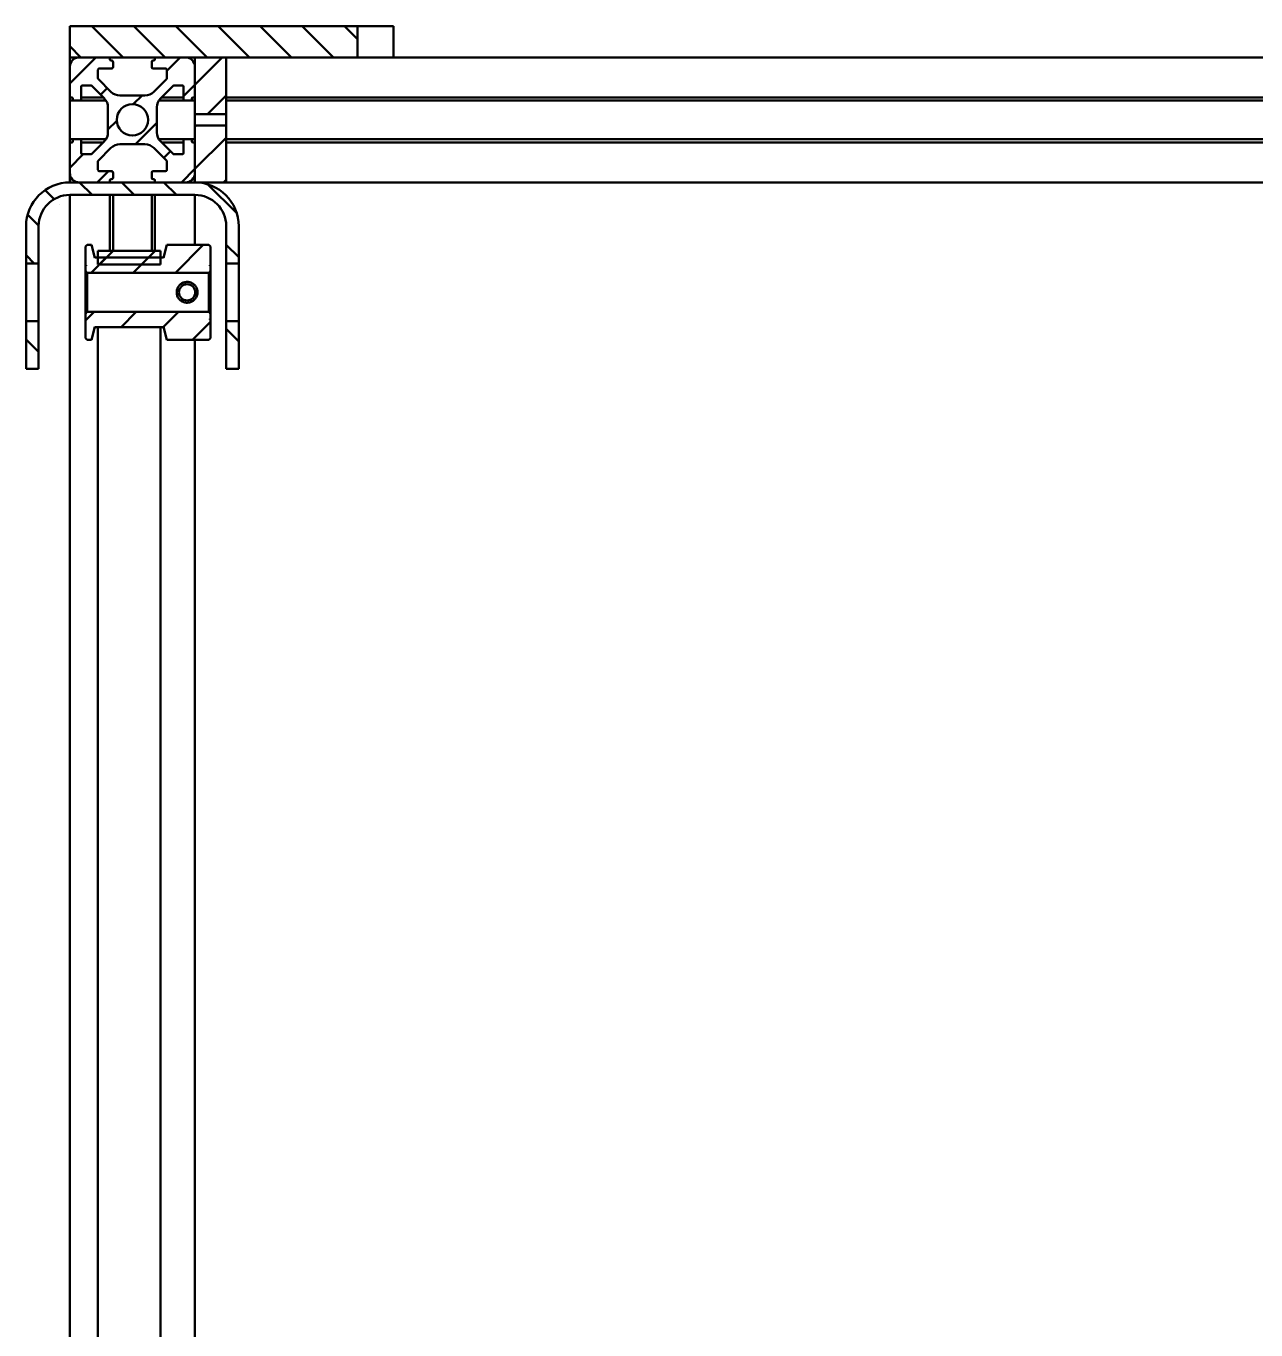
# Model space of a CAD drawing. Header units: millimetres. Extents: x -1615 to 4166, y 5 to 3174.
# Drawn here: x 1416.4 to 1547.5, y 2568.9 to 2707.9 of the extents above; entities that cross this region are included whole.
import ezdxf

# ---------------------------------------------------------------- set-up
doc = ezdxf.new("R2010")
doc.units = ezdxf.units.MM
doc.header["$LTSCALE"] = 0.25
doc.layers.add('Net dam', color=7, linetype='Continuous', lineweight=50)
pattern_1 = [(45, (1211.9955, 2335.5897), (-2.245064, 2.245064), [])]
pattern_2 = [(135, (1211.9955, 2335.5897), (-2.245064, -2.245064), [])]

msp = doc.modelspace()

# ---------------------------------------------------------------- hatches: boundary and pattern name
at = {"layer": 'Net dam'}
h = msp.add_hatch(dxfattribs=at)
h.set_pattern_fill('ANSI31', color=256, angle=90, style=0)
h.set_pattern_definition(pattern_2)
h.paths.add_polyline_path([(1421.053, 2704.586), (1451.706, 2704.586), (1451.706, 2707.919), (1421.053, 2707.919)], flags=0)
h = msp.add_hatch(dxfattribs=at)
h.set_pattern_fill('ANSI31', color=256, style=0)
h.set_pattern_definition(pattern_1)
edge = h.paths.add_edge_path(flags=0)
edge.add_arc((1423.29, 2701.452), 0.133, 45, 90, ccw=False)
edge.add_line((1423.384, 2701.546), (1424.729, 2700.202))
edge.add_arc((1423.786, 2699.259), 1.333, 0, 45, ccw=False)
edge.add_line((1425.119, 2699.259), (1425.119, 2696.578))
edge.add_arc((1423.786, 2696.578), 1.333, 315, 360, ccw=False)
edge.add_line((1424.729, 2695.635), (1423.384, 2694.291))
edge.add_arc((1423.29, 2694.386), 0.133, 270, 315, ccw=False)
edge.add_line((1423.29, 2694.252), (1422.386, 2694.252))
edge.add_arc((1422.386, 2694.386), 0.133, 180, 270, ccw=False)
edge.add_line((1422.253, 2694.386), (1422.253, 2695.719))
edge.add_arc((1422.119, 2695.719), 0.133, 0, 90)
edge.add_line((1422.119, 2695.852), (1421.519, 2695.852))
edge.add_arc((1421.519, 2695.719), 0.133, 90, 180)
edge.add_line((1421.386, 2695.719), (1421.386, 2695.652))
edge.add_arc((1421.253, 2695.652), 0.133, 270, 360, ccw=False)
edge.add_line((1421.253, 2695.519), (1421.186, 2695.519))
edge.add_arc((1421.186, 2695.386), 0.133, 90, 180)
edge.add_line((1421.053, 2695.386), (1421.053, 2692.252))
edge.add_arc((1422.053, 2692.252), 1, 180, 270)
edge.add_line((1422.053, 2691.252), (1425.186, 2691.252))
edge.add_arc((1425.186, 2691.386), 0.133, 270, 360)
edge.add_line((1425.319, 2691.386), (1425.319, 2691.452))
edge.add_arc((1425.453, 2691.452), 0.133, 90, 180, ccw=False)
edge.add_line((1425.453, 2691.586), (1425.519, 2691.586))
edge.add_arc((1425.519, 2691.719), 0.133, 270, 360)
edge.add_line((1425.653, 2691.719), (1425.653, 2692.319))
edge.add_arc((1425.519, 2692.319), 0.133, 0, 90)
edge.add_line((1425.519, 2692.452), (1424.186, 2692.452))
edge.add_arc((1424.186, 2692.586), 0.133, 180, 270, ccw=False)
edge.add_line((1424.053, 2692.586), (1424.053, 2693.49))
edge.add_arc((1424.186, 2693.49), 0.133, 135, 180, ccw=False)
edge.add_line((1424.092, 2693.584), (1425.436, 2694.928))
edge.add_arc((1426.379, 2693.986), 1.333, 90, 135, ccw=False)
edge.add_line((1426.379, 2695.319), (1429.06, 2695.319))
edge.add_arc((1429.06, 2693.986), 1.333, 45, 90, ccw=False)
edge.add_line((1430.003, 2694.928), (1431.347, 2693.584))
edge.add_arc((1431.253, 2693.49), 0.133, 0, 45, ccw=False)
edge.add_line((1431.386, 2693.49), (1431.386, 2692.586))
edge.add_arc((1431.253, 2692.586), 0.133, -90, 0, ccw=False)
edge.add_line((1431.253, 2692.452), (1429.919, 2692.452))
edge.add_arc((1429.919, 2692.319), 0.133, 90, 180)
edge.add_line((1429.786, 2692.319), (1429.786, 2691.719))
edge.add_arc((1429.919, 2691.719), 0.133, 180, 270)
edge.add_line((1429.919, 2691.586), (1429.986, 2691.586))
edge.add_arc((1429.986, 2691.452), 0.133, 0, 90, ccw=False)
edge.add_line((1430.119, 2691.452), (1430.119, 2691.386))
edge.add_arc((1430.253, 2691.386), 0.133, 180, 270)
edge.add_line((1430.253, 2691.252), (1433.386, 2691.252))
edge.add_arc((1433.386, 2692.252), 1, 270, 360)
edge.add_line((1434.386, 2692.252), (1434.386, 2695.386))
edge.add_arc((1434.253, 2695.386), 0.133, 0, 90)
edge.add_line((1434.253, 2695.519), (1434.186, 2695.519))
edge.add_arc((1434.186, 2695.652), 0.133, 180, 270, ccw=False)
edge.add_line((1434.053, 2695.652), (1434.053, 2695.719))
edge.add_arc((1433.919, 2695.719), 0.133, 0, 90)
edge.add_line((1433.919, 2695.852), (1433.319, 2695.852))
edge.add_arc((1433.319, 2695.719), 0.133, 90, 180)
edge.add_line((1433.186, 2695.719), (1433.186, 2694.386))
edge.add_arc((1433.053, 2694.386), 0.133, -90, 0, ccw=False)
edge.add_line((1433.053, 2694.252), (1432.148, 2694.252))
edge.add_arc((1432.148, 2694.386), 0.133, 225, 270, ccw=False)
edge.add_line((1432.054, 2694.291), (1430.71, 2695.635))
edge.add_arc((1431.653, 2696.578), 1.333, 180, 225, ccw=False)
edge.add_line((1430.319, 2696.578), (1430.319, 2699.259))
edge.add_arc((1431.653, 2699.259), 1.333, 135, 180, ccw=False)
edge.add_line((1430.71, 2700.202), (1432.054, 2701.546))
edge.add_arc((1432.148, 2701.452), 0.133, 90, 135, ccw=False)
edge.add_line((1432.148, 2701.586), (1433.053, 2701.586))
edge.add_arc((1433.053, 2701.452), 0.133, 0, 90, ccw=False)
edge.add_line((1433.186, 2701.452), (1433.186, 2700.119))
edge.add_arc((1433.319, 2700.119), 0.133, 180, 270)
edge.add_line((1433.319, 2699.986), (1433.919, 2699.986))
edge.add_arc((1433.919, 2700.119), 0.133, 270, 360)
edge.add_line((1434.053, 2700.119), (1434.053, 2700.186))
edge.add_arc((1434.186, 2700.186), 0.133, 90, 180, ccw=False)
edge.add_line((1434.186, 2700.319), (1434.253, 2700.319))
edge.add_arc((1434.253, 2700.452), 0.133, 270, 360)
edge.add_line((1434.386, 2700.452), (1434.386, 2703.586))
edge.add_arc((1433.386, 2703.586), 1, 0, 90)
edge.add_line((1433.386, 2704.586), (1430.253, 2704.586))
edge.add_arc((1430.253, 2704.452), 0.133, 90, 180)
edge.add_line((1430.119, 2704.452), (1430.119, 2704.386))
edge.add_arc((1429.986, 2704.386), 0.133, -90, 0, ccw=False)
edge.add_line((1429.986, 2704.252), (1429.919, 2704.252))
edge.add_arc((1429.919, 2704.119), 0.133, 90, 180)
edge.add_line((1429.786, 2704.119), (1429.786, 2703.519))
edge.add_arc((1429.919, 2703.519), 0.133, 180, 270)
edge.add_line((1429.919, 2703.386), (1431.253, 2703.386))
edge.add_arc((1431.253, 2703.252), 0.133, 0, 90, ccw=False)
edge.add_line((1431.386, 2703.252), (1431.386, 2702.348))
edge.add_arc((1431.253, 2702.348), 0.133, -45, 0, ccw=False)
edge.add_line((1431.347, 2702.254), (1430.003, 2700.909))
edge.add_arc((1429.06, 2701.852), 1.333, 270, 315, ccw=False)
edge.add_line((1429.06, 2700.519), (1426.379, 2700.519))
edge.add_arc((1426.379, 2701.852), 1.333, 225, 270, ccw=False)
edge.add_line((1425.436, 2700.909), (1424.092, 2702.254))
edge.add_arc((1424.186, 2702.348), 0.133, 180, 225, ccw=False)
edge.add_line((1424.053, 2702.348), (1424.053, 2703.252))
edge.add_arc((1424.186, 2703.252), 0.133, 90, 180, ccw=False)
edge.add_line((1424.186, 2703.386), (1425.519, 2703.386))
edge.add_arc((1425.519, 2703.519), 0.133, 270, 360)
edge.add_line((1425.653, 2703.519), (1425.653, 2704.119))
edge.add_arc((1425.519, 2704.119), 0.133, 0, 90)
edge.add_line((1425.519, 2704.252), (1425.453, 2704.252))
edge.add_arc((1425.453, 2704.386), 0.133, 180, 270, ccw=False)
edge.add_line((1425.319, 2704.386), (1425.319, 2704.452))
edge.add_arc((1425.186, 2704.452), 0.133, 0, 90)
edge.add_line((1425.186, 2704.586), (1422.053, 2704.586))
edge.add_arc((1422.053, 2703.586), 1, 90, 180)
edge.add_line((1421.053, 2703.586), (1421.053, 2700.452))
edge.add_arc((1421.186, 2700.452), 0.133, 180, 270)
edge.add_line((1421.186, 2700.319), (1421.253, 2700.319))
edge.add_arc((1421.253, 2700.186), 0.133, 0, 90, ccw=False)
edge.add_line((1421.386, 2700.186), (1421.386, 2700.119))
edge.add_arc((1421.519, 2700.119), 0.133, 180, 270)
edge.add_line((1421.519, 2699.986), (1422.119, 2699.986))
edge.add_arc((1422.119, 2700.119), 0.133, 270, 360)
edge.add_line((1422.253, 2700.119), (1422.253, 2701.452))
edge.add_arc((1422.386, 2701.452), 0.133, 90, 180, ccw=False)
edge.add_line((1422.386, 2701.586), (1423.29, 2701.586))
edge = h.paths.add_edge_path(flags=0)
edge.add_arc((1427.719, 2697.919), 1.667, 0, 360)
h = msp.add_hatch(dxfattribs=at)
h.set_pattern_fill('ANSI31', color=256, style=0)
h.set_pattern_definition(pattern_1)
h.paths.add_polyline_path([(1437.719, 2704.586), (1434.386, 2704.586), (1434.386, 2698.53), (1437.719, 2698.53)], flags=0)
h = msp.add_hatch(dxfattribs=at)
h.set_pattern_fill('ANSI31', color=256, style=0)
h.set_pattern_definition(pattern_1)
h.paths.add_polyline_path([(1434.386, 2691.252), (1437.719, 2691.252), (1437.719, 2697.308), (1434.386, 2697.308)], flags=0)
h = msp.add_hatch(dxfattribs=at)
h.set_pattern_fill('ANSI31', color=256, angle=90, style=0)
h.set_pattern_definition(pattern_2)
edge = h.paths.add_edge_path(flags=0)
edge.add_arc((1434.386, 2686.586), 3.333, 0, 90, ccw=False)
edge.add_line((1437.719, 2686.586), (1437.719, 2682.613))
edge.add_line((1437.719, 2682.613), (1439.053, 2682.613))
edge.add_line((1439.053, 2682.613), (1439.053, 2686.586))
edge.add_arc((1434.386, 2686.586), 4.667, 0, 90)
edge.add_line((1434.386, 2691.252), (1421.053, 2691.252))
edge.add_arc((1421.053, 2686.586), 4.667, 90, 180)
edge.add_line((1416.386, 2686.586), (1416.386, 2682.613))
edge.add_line((1416.386, 2682.613), (1417.719, 2682.613))
edge.add_line((1417.719, 2682.613), (1417.719, 2686.586))
edge.add_arc((1421.053, 2686.586), 3.333, 90, 180, ccw=False)
edge.add_line((1421.053, 2689.919), (1434.386, 2689.919))
h = msp.add_hatch(dxfattribs=at)
h.set_pattern_fill('ANSI31', color=256, style=0)
h.set_pattern_definition(pattern_1)
edge = h.paths.add_edge_path(flags=0)
edge.add_line((1435.886, 2684.602), (1431.398, 2684.602))
edge.add_spline(control_points=[(1431.398, 2684.602), (1431.281, 2684.142), (1431.165, 2683.681), (1431.053, 2683.22)], knot_values=[0.0103388, 0.0103388, 0.0103388, 0.0103388, 0.0124744, 0.0124744, 0.0124744, 0.0124744], weights=[1, 1, 1, 1], degree=3, periodic=0)
edge.add_line((1431.053, 2683.22), (1431.053, 2683.236))
edge.add_line((1431.053, 2683.236), (1423.719, 2683.236))
edge.add_line((1423.719, 2683.236), (1423.719, 2683.22))
edge.add_spline(control_points=[(1423.719, 2683.22), (1423.607, 2683.681), (1423.491, 2684.142), (1423.374, 2684.602)], knot_values=[0.0236315, 0.0236315, 0.0236315, 0.0236315, 0.0257506, 0.0257506, 0.0257506, 0.0257506], weights=[1, 1, 1, 1], degree=3, periodic=0)
edge.add_line((1423.374, 2684.602), (1422.886, 2684.602))
edge.add_spline(control_points=[(1422.886, 2684.602), (1422.83, 2684.543), (1422.775, 2684.485), (1422.719, 2684.426)], knot_values=[0.0137339, 0.0137339, 0.0137339, 0.0137339, 0.0140973, 0.0140973, 0.0140973, 0.0140973], weights=[1, 1, 1, 1], degree=3, periodic=0)
edge.add_line((1422.719, 2684.426), (1422.719, 2682.422))
edge.add_line((1422.719, 2682.422), (1422.786, 2682.422))
edge.add_line((1422.786, 2682.422), (1422.786, 2682.345))
edge.add_line((1422.786, 2682.345), (1422.719, 2682.345))
edge.add_line((1422.719, 2682.345), (1422.719, 2681.827))
edge.add_spline(control_points=[(1422.719, 2681.827), (1422.775, 2681.757), (1422.831, 2681.687), (1422.886, 2681.617)], knot_values=[0.00756, 0.00756, 0.00756, 0.00756, 0.0079628, 0.0079628, 0.0079628, 0.0079628], weights=[1, 1, 1, 1], degree=3, periodic=0)
edge.add_line((1422.886, 2681.617), (1435.886, 2681.617))
edge.add_spline(control_points=[(1435.886, 2681.617), (1435.941, 2681.687), (1435.996, 2681.757), (1436.053, 2681.827)], knot_values=[0.0150009, 0.0150009, 0.0150009, 0.0150009, 0.0154025, 0.0154025, 0.0154025, 0.0154025], weights=[1, 1, 1, 1], degree=3, periodic=0)
edge.add_line((1436.053, 2681.827), (1436.053, 2682.345))
edge.add_line((1436.053, 2682.345), (1435.986, 2682.345))
edge.add_line((1435.986, 2682.345), (1435.986, 2682.422))
edge.add_line((1435.986, 2682.422), (1436.053, 2682.422))
edge.add_line((1436.053, 2682.422), (1436.053, 2684.426))
edge.add_spline(control_points=[(1436.053, 2684.426), (1435.997, 2684.485), (1435.941, 2684.543), (1435.886, 2684.602)], knot_values=[0.0323629, 0.0323629, 0.0323629, 0.0323629, 0.0327253, 0.0327253, 0.0327253, 0.0327253], weights=[1, 1, 1, 1], degree=3, periodic=0)
h = msp.add_hatch(dxfattribs=at)
h.set_pattern_fill('ANSI31', color=256, style=0)
h.set_pattern_definition(pattern_1)
h.paths.add_polyline_path([(1424.053, 2683.974), (1424.053, 2682.508), (1430.719, 2682.508), (1430.719, 2683.974)], flags=0)
h = msp.add_hatch(dxfattribs=at)
h.set_pattern_fill('ANSI31', color=256, style=0)
h.set_pattern_definition(pattern_1)
edge = h.paths.add_edge_path(flags=0)
edge.add_line((1431.053, 2675.835), (1431.053, 2675.851))
edge.add_spline(control_points=[(1431.053, 2675.851), (1431.165, 2675.389), (1431.281, 2674.929), (1431.398, 2674.469)], knot_values=[0.0236315, 0.0236315, 0.0236315, 0.0236315, 0.0257506, 0.0257506, 0.0257506, 0.0257506], weights=[1, 1, 1, 1], degree=3, periodic=0)
edge.add_line((1431.398, 2674.469), (1435.886, 2674.469))
edge.add_spline(control_points=[(1435.886, 2674.469), (1435.941, 2674.528), (1435.997, 2674.586), (1436.053, 2674.645)], knot_values=[0.0137339, 0.0137339, 0.0137339, 0.0137339, 0.0140973, 0.0140973, 0.0140973, 0.0140973], weights=[1, 1, 1, 1], degree=3, periodic=0)
edge.add_line((1436.053, 2674.645), (1436.053, 2676.649))
edge.add_line((1436.053, 2676.649), (1435.986, 2676.649))
edge.add_line((1435.986, 2676.649), (1435.986, 2676.726))
edge.add_line((1435.986, 2676.726), (1436.053, 2676.726))
edge.add_line((1436.053, 2676.726), (1436.053, 2677.244))
edge.add_spline(control_points=[(1436.053, 2677.244), (1435.996, 2677.314), (1435.941, 2677.383), (1435.886, 2677.454)], knot_values=[0.00756, 0.00756, 0.00756, 0.00756, 0.0079628, 0.0079628, 0.0079628, 0.0079628], weights=[1, 1, 1, 1], degree=3, periodic=0)
edge.add_line((1435.886, 2677.454), (1422.886, 2677.454))
edge.add_spline(control_points=[(1422.886, 2677.454), (1422.831, 2677.383), (1422.775, 2677.314), (1422.719, 2677.244)], knot_values=[0.0150009, 0.0150009, 0.0150009, 0.0150009, 0.0154025, 0.0154025, 0.0154025, 0.0154025], weights=[1, 1, 1, 1], degree=3, periodic=0)
edge.add_line((1422.719, 2677.244), (1422.719, 2676.726))
edge.add_line((1422.719, 2676.726), (1422.786, 2676.726))
edge.add_line((1422.786, 2676.726), (1422.786, 2676.649))
edge.add_line((1422.786, 2676.649), (1422.719, 2676.649))
edge.add_line((1422.719, 2676.649), (1422.719, 2674.645))
edge.add_spline(control_points=[(1422.719, 2674.645), (1422.775, 2674.586), (1422.83, 2674.528), (1422.886, 2674.469)], knot_values=[0.0323629, 0.0323629, 0.0323629, 0.0323629, 0.0327253, 0.0327253, 0.0327253, 0.0327253], weights=[1, 1, 1, 1], degree=3, periodic=0)
edge.add_line((1422.886, 2674.469), (1423.374, 2674.469))
edge.add_spline(control_points=[(1423.374, 2674.469), (1423.491, 2674.929), (1423.607, 2675.389), (1423.719, 2675.851)], knot_values=[0.0103388, 0.0103388, 0.0103388, 0.0103388, 0.0124744, 0.0124744, 0.0124744, 0.0124744], weights=[1, 1, 1, 1], degree=3, periodic=0)
edge.add_line((1423.719, 2675.851), (1423.719, 2675.835))
edge.add_line((1423.719, 2675.835), (1431.053, 2675.835))
h = msp.add_hatch(dxfattribs=at)
h.set_pattern_fill('ANSI31', color=256, angle=90, style=0)
h.set_pattern_definition(pattern_2)
h.paths.add_polyline_path([(1416.386, 2671.37), (1417.719, 2671.37), (1417.719, 2676.458), (1416.386, 2676.458)], flags=0)
h = msp.add_hatch(dxfattribs=at)
h.set_pattern_fill('ANSI31', color=256, angle=90, style=0)
h.set_pattern_definition(pattern_2)
h.paths.add_polyline_path([(1439.053, 2676.458), (1437.719, 2676.458), (1437.719, 2671.37), (1439.053, 2671.37)], flags=0)

# ---------------------------------------------------------------- linework, layer by layer
for p, q in [((1451.706, 2707.919), (1421.053, 2707.919)), ((1421.053, 2707.919), (1421.053, 2704.586)), ((1451.706, 2704.586), (1451.706, 2707.919)), ((1451.706, 2707.919), (1455.555, 2707.919)), ((1455.555, 2704.586), (1455.555, 2707.919)), ((1451.706, 2704.586), (1421.053, 2704.586)), ((1421.053, 2703.586), (1421.053, 2704.586)), ((1421.053, 2700.452), (1421.053, 2703.586)), ((1422.053, 2704.586), (1425.186, 2704.586)), ((1425.319, 2704.452), (1425.319, 2704.386)), ((1425.453, 2704.252), (1425.519, 2704.252)), ((1425.653, 2704.119), (1425.653, 2703.519)), ((1429.786, 2703.519), (1429.786, 2704.119)), ((1429.919, 2704.252), (1429.986, 2704.252)), ((1430.119, 2704.386), (1430.119, 2704.452)), ((1430.253, 2704.586), (1433.386, 2704.586)), ((1434.386, 2704.586), (1437.719, 2704.586)), ((1434.386, 2698.53), (1434.386, 2704.586)), ((1434.386, 2703.586), (1434.386, 2700.452)), ((1437.719, 2698.53), (1437.719, 2704.586)), ((1451.706, 2704.586), (1455.555, 2704.586)), ((1689.053, 2704.586), (1455.555, 2704.586)), ((1424.053, 2703.252), (1424.053, 2702.348)), ((1424.092, 2702.254), (1425.436, 2700.909)), ((1425.519, 2703.386), (1424.186, 2703.386)), ((1431.253, 2703.386), (1429.919, 2703.386)), ((1430.003, 2700.909), (1431.347, 2702.254)), ((1431.386, 2702.348), (1431.386, 2703.252)), ((1422.253, 2701.452), (1422.253, 2700.119)), ((1423.29, 2701.586), (1422.386, 2701.586)), ((1424.729, 2700.202), (1423.384, 2701.547)), ((1432.054, 2701.547), (1430.71, 2700.202)), ((1433.053, 2701.586), (1432.148, 2701.586)), ((1433.186, 2700.119), (1433.186, 2701.452)), ((1421.053, 2700.319), (1421.053, 2700.452)), ((1421.186, 2700.319), (1421.053, 2700.319)), ((1421.053, 2700.186), (1421.053, 2700.319)), ((1421.053, 2700.119), (1421.053, 2700.186)), ((1421.053, 2699.986), (1421.053, 2700.119)), ((1421.519, 2699.986), (1421.053, 2699.986)), ((1421.053, 2699.259), (1421.053, 2699.986)), ((1421.253, 2700.319), (1421.186, 2700.319)), ((1421.386, 2700.119), (1421.386, 2700.186)), ((1422.119, 2699.986), (1421.519, 2699.986)), ((1424.904, 2699.986), (1422.119, 2699.986)), ((1424.612, 2700.319), (1422.253, 2700.319)), ((1426.379, 2700.519), (1429.06, 2700.519)), ((1433.319, 2699.986), (1430.534, 2699.986)), ((1433.186, 2700.319), (1430.826, 2700.319)), ((1433.919, 2699.986), (1433.319, 2699.986)), ((1434.386, 2699.986), (1433.919, 2699.986)), ((1434.053, 2700.186), (1434.053, 2700.119)), ((1434.253, 2700.319), (1434.186, 2700.319)), ((1434.386, 2700.319), (1434.253, 2700.319)), ((1689.053, 2700.319), (1437.719, 2700.319)), ((1689.053, 2699.986), (1437.719, 2699.986)), ((1421.053, 2696.578), (1421.053, 2699.259)), ((1425.119, 2696.578), (1425.119, 2699.259)), ((1430.319, 2699.259), (1430.319, 2696.578)), ((1434.386, 2697.308), (1434.386, 2698.53)), ((1434.386, 2698.53), (1437.719, 2698.53)), ((1437.719, 2697.308), (1437.719, 2698.53)), ((1437.719, 2697.308), (1434.386, 2697.308)), ((1434.386, 2691.252), (1434.386, 2697.308)), ((1437.719, 2691.252), (1437.719, 2697.308)), ((1421.053, 2695.852), (1421.053, 2696.578)), ((1421.519, 2695.852), (1421.053, 2695.852)), ((1421.053, 2695.719), (1421.053, 2695.852)), ((1421.053, 2695.652), (1421.053, 2695.719)), ((1421.053, 2695.519), (1421.053, 2695.652)), ((1421.053, 2695.386), (1421.053, 2695.519)), ((1421.186, 2695.519), (1421.053, 2695.519)), ((1421.053, 2692.252), (1421.053, 2695.386)), ((1421.186, 2695.519), (1421.253, 2695.519)), ((1421.386, 2695.652), (1421.386, 2695.719)), ((1421.519, 2695.852), (1422.119, 2695.852)), ((1424.904, 2695.852), (1422.119, 2695.852)), ((1422.253, 2695.719), (1422.253, 2694.386)), ((1424.612, 2695.519), (1422.253, 2695.519)), ((1423.384, 2694.291), (1424.729, 2695.635)), ((1429.06, 2695.319), (1426.379, 2695.319)), ((1433.319, 2695.852), (1430.534, 2695.852)), ((1430.71, 2695.635), (1432.054, 2694.291)), ((1433.186, 2695.519), (1430.826, 2695.519)), ((1433.186, 2694.386), (1433.186, 2695.719)), ((1433.319, 2695.852), (1433.919, 2695.852)), ((1434.386, 2695.852), (1433.919, 2695.852)), ((1434.053, 2695.719), (1434.053, 2695.652)), ((1434.186, 2695.519), (1434.253, 2695.519)), ((1434.386, 2695.519), (1434.253, 2695.519)), ((1434.386, 2695.386), (1434.386, 2692.252)), ((1689.053, 2695.852), (1437.719, 2695.852)), ((1689.053, 2695.519), (1437.719, 2695.519)), ((1422.386, 2694.252), (1423.29, 2694.252)), ((1425.436, 2694.928), (1424.092, 2693.584)), ((1431.347, 2693.584), (1430.003, 2694.928)), ((1432.148, 2694.252), (1433.053, 2694.252)), ((1424.053, 2693.49), (1424.053, 2692.586)), ((1424.186, 2692.452), (1425.519, 2692.452)), ((1429.919, 2692.452), (1431.253, 2692.452)), ((1431.386, 2692.586), (1431.386, 2693.49)), ((1421.053, 2691.252), (1421.053, 2692.252)), ((1421.053, 2691.252), (1434.386, 2691.252)), ((1425.186, 2691.252), (1422.053, 2691.252)), ((1425.319, 2691.452), (1425.319, 2691.386)), ((1425.519, 2691.586), (1425.453, 2691.586)), ((1425.653, 2692.319), (1425.653, 2691.719)), ((1429.786, 2691.719), (1429.786, 2692.319)), ((1429.986, 2691.586), (1429.919, 2691.586)), ((1430.119, 2691.386), (1430.119, 2691.452)), ((1433.386, 2691.252), (1430.253, 2691.252)), ((1437.719, 2691.252), (1434.386, 2691.252)), ((1689.053, 2691.252), (1437.719, 2691.252)), ((1421.053, 2689.919), (1434.386, 2689.919)), ((1421.053, 2689.919), (1421.053, 2476.586)), ((1425.319, 2689.919), (1425.319, 2683.974)), ((1425.653, 2689.919), (1425.653, 2683.974)), ((1429.786, 2689.919), (1429.786, 2683.974)), ((1430.119, 2689.919), (1430.119, 2683.974)), ((1434.386, 2689.919), (1434.386, 2684.602)), ((1416.386, 2682.613), (1416.386, 2686.586)), ((1417.719, 2682.613), (1417.719, 2686.586)), ((1437.719, 2686.586), (1437.719, 2682.613)), ((1439.053, 2686.586), (1439.053, 2682.613)), ((1422.886, 2684.602), (1422.719, 2684.426)), ((1422.719, 2684.426), (1422.719, 2682.422)), ((1423.374, 2684.602), (1422.886, 2684.602)), ((1423.719, 2683.22), (1423.374, 2684.602)), ((1431.398, 2684.602), (1431.053, 2683.22)), ((1435.886, 2684.602), (1431.398, 2684.602)), ((1436.053, 2684.426), (1435.886, 2684.602)), ((1436.053, 2682.422), (1436.053, 2684.426)), ((1424.053, 2683.237), (1423.719, 2683.237)), ((1423.719, 2683.236), (1423.719, 2683.237)), ((1431.053, 2683.236), (1423.719, 2683.236)), ((1423.719, 2683.236), (1423.719, 2683.22)), ((1430.719, 2683.974), (1424.053, 2683.974)), ((1424.053, 2683.974), (1424.053, 2682.508)), ((1430.719, 2682.508), (1430.719, 2683.974)), ((1431.053, 2683.237), (1430.719, 2683.237)), ((1431.053, 2683.236), (1431.053, 2683.237)), ((1431.053, 2683.236), (1431.053, 2683.22)), ((1416.386, 2682.613), (1417.719, 2682.613)), ((1416.386, 2682.613), (1416.386, 2676.458)), ((1417.719, 2682.613), (1417.719, 2676.458)), ((1422.786, 2682.422), (1422.719, 2682.422)), ((1422.719, 2682.345), (1422.719, 2682.422)), ((1422.786, 2682.345), (1422.719, 2682.345)), ((1422.719, 2682.345), (1422.719, 2681.827)), ((1422.886, 2681.617), (1422.719, 2681.827)), ((1422.719, 2677.244), (1422.719, 2681.827)), ((1422.786, 2682.422), (1422.786, 2682.345)), ((1422.886, 2677.454), (1422.886, 2681.617)), ((1435.886, 2681.617), (1422.886, 2681.617)), ((1424.053, 2682.508), (1430.719, 2682.508)), ((1436.053, 2681.827), (1435.886, 2681.617)), ((1435.886, 2681.617), (1435.886, 2677.454)), ((1436.053, 2682.422), (1435.986, 2682.422)), ((1435.986, 2682.345), (1435.986, 2682.422)), ((1436.053, 2682.345), (1435.986, 2682.345)), ((1436.053, 2682.422), (1436.053, 2682.345)), ((1436.053, 2681.827), (1436.053, 2682.345)), ((1436.053, 2681.827), (1436.053, 2677.244)), ((1437.719, 2682.613), (1439.053, 2682.613)), ((1437.719, 2682.613), (1437.719, 2676.458)), ((1439.053, 2682.613), (1439.053, 2676.458)), ((1422.719, 2677.244), (1422.886, 2677.454)), ((1422.719, 2677.244), (1422.719, 2676.726)), ((1422.886, 2677.454), (1435.886, 2677.454)), ((1435.886, 2677.454), (1436.053, 2677.244)), ((1436.053, 2676.726), (1436.053, 2677.244)), ((1416.386, 2671.37), (1416.386, 2676.458)), ((1417.719, 2676.458), (1416.386, 2676.458)), ((1417.719, 2671.37), (1417.719, 2676.458)), ((1422.719, 2676.726), (1422.786, 2676.726)), ((1422.719, 2676.649), (1422.719, 2676.726)), ((1422.719, 2676.649), (1422.786, 2676.649)), ((1422.719, 2676.649), (1422.719, 2674.645)), ((1422.786, 2676.726), (1422.786, 2676.649)), ((1423.374, 2674.469), (1423.719, 2675.851)), ((1423.719, 2675.851), (1423.719, 2675.835)), ((1423.719, 2675.835), (1431.053, 2675.835)), ((1423.719, 2675.835), (1423.719, 2675.834)), ((1423.719, 2675.834), (1431.053, 2675.834)), ((1424.053, 2463.994), (1424.053, 2675.834)), ((1430.719, 2463.994), (1430.719, 2675.834)), ((1431.053, 2675.851), (1431.053, 2675.835)), ((1431.053, 2675.851), (1431.398, 2674.469)), ((1431.053, 2675.835), (1431.053, 2675.834)), ((1435.986, 2676.726), (1436.053, 2676.726)), ((1435.986, 2676.649), (1435.986, 2676.726)), ((1435.986, 2676.649), (1436.053, 2676.649)), ((1436.053, 2676.726), (1436.053, 2676.649)), ((1436.053, 2674.645), (1436.053, 2676.649)), ((1437.719, 2676.458), (1437.719, 2671.37)), ((1439.053, 2676.458), (1437.719, 2676.458)), ((1439.053, 2676.458), (1439.053, 2671.37)), ((1422.719, 2674.645), (1422.886, 2674.469)), ((1422.886, 2674.469), (1423.374, 2674.469)), ((1431.398, 2674.469), (1435.886, 2674.469)), ((1434.386, 2674.469), (1434.386, 2465.252)), ((1435.886, 2674.469), (1436.053, 2674.645)), ((1416.386, 2671.37), (1417.719, 2671.37)), ((1437.719, 2671.37), (1439.053, 2671.37))]:
    msp.add_line(p, q, dxfattribs=at)
for centre, radius in [((1427.719, 2697.919), 1.667), ((1433.553, 2679.535), 0.867)]:
    msp.add_circle(centre, radius, dxfattribs=at)
for centre, radius, start, end in [((1422.053, 2703.586), 1, 90, 180), ((1425.186, 2704.452), 0.133, 0, 90), ((1425.453, 2704.386), 0.133, 180, 270), ((1425.519, 2704.119), 0.133, 0, 90), ((1429.919, 2704.119), 0.133, 90, 180), ((1429.986, 2704.386), 0.133, 270, 0), ((1430.253, 2704.452), 0.133, 90, 180), ((1433.386, 2703.586), 1, 0, 90), ((1424.186, 2703.252), 0.133, 90, 180), ((1424.186, 2702.348), 0.133, 180, 225), ((1425.519, 2703.519), 0.133, 270, 360), ((1429.919, 2703.519), 0.133, 180, 270), ((1431.253, 2703.252), 0.133, 0, 90), ((1431.253, 2702.348), 0.133, 315, 0), ((1422.386, 2701.452), 0.133, 90, 180), ((1423.29, 2701.452), 0.133, 45, 90), ((1426.379, 2701.852), 1.333, 225, 270), ((1429.06, 2701.852), 1.333, 270, 315), ((1432.148, 2701.452), 0.133, 90, 135), ((1433.053, 2701.452), 0.133, 0, 90), ((1421.186, 2700.452), 0.133, 180, 270), ((1421.253, 2700.186), 0.133, 0, 90), ((1421.519, 2700.119), 0.133, 180, 270), ((1422.119, 2700.119), 0.133, 270, 360), ((1423.786, 2699.259), 1.333, 0, 45), ((1431.653, 2699.259), 1.333, 135, 180), ((1433.319, 2700.119), 0.133, 180, 270), ((1433.919, 2700.119), 0.133, 270, 360), ((1434.186, 2700.186), 0.133, 90, 180), ((1434.253, 2700.452), 0.133, 270, 360), ((1421.186, 2695.386), 0.133, 90, 180), ((1421.253, 2695.652), 0.133, 270, 360), ((1421.519, 2695.719), 0.133, 90, 180), ((1422.119, 2695.719), 0.133, 0, 90), ((1423.786, 2696.578), 1.333, 315, 360), ((1426.379, 2693.986), 1.333, 90, 135), ((1429.06, 2693.986), 1.333, 45, 90), ((1431.653, 2696.578), 1.333, 180, 225), ((1433.319, 2695.719), 0.133, 90, 180), ((1433.919, 2695.719), 0.133, 0, 90), ((1434.186, 2695.652), 0.133, 180, 270), ((1434.253, 2695.386), 0.133, 0, 90), ((1422.386, 2694.386), 0.133, 180, 270), ((1423.29, 2694.386), 0.133, 270, 315), ((1432.148, 2694.386), 0.133, 225, 270), ((1433.053, 2694.386), 0.133, 270, 0), ((1424.186, 2693.49), 0.133, 135, 180), ((1424.186, 2692.586), 0.133, 180, 270), ((1425.519, 2692.319), 0.133, 0, 90), ((1429.919, 2692.319), 0.133, 90, 180), ((1431.253, 2692.586), 0.133, 270, 0), ((1431.253, 2693.49), 0.133, 0, 45), ((1421.053, 2686.586), 4.667, 90, 180), ((1422.053, 2692.252), 1, 180, 270), ((1425.186, 2691.386), 0.133, 270, 360), ((1425.453, 2691.452), 0.133, 90, 180), ((1425.519, 2691.719), 0.133, 270, 360), ((1429.919, 2691.719), 0.133, 180, 270), ((1429.986, 2691.452), 0.133, 0, 90), ((1430.253, 2691.386), 0.133, 180, 270), ((1433.386, 2692.252), 1, 270, 360), ((1434.386, 2686.586), 4.667, 0, 90), ((1421.053, 2686.586), 3.333, 90, 180), ((1434.386, 2686.586), 3.333, 0, 90)]:
    msp.add_arc(centre, radius, start, end, dxfattribs=at)
msp.add_open_spline([(1433.553, 2678.425), (1433.671, 2678.436), (1433.908, 2678.458), (1434.228, 2678.631), (1434.485, 2678.894), (1434.646, 2679.239), (1434.68, 2679.614), (1434.596, 2679.965), (1434.41, 2680.271), (1434.128, 2680.51), (1433.773, 2680.646), (1433.4, 2680.655), (1433.06, 2680.551), (1432.766, 2680.347), (1432.542, 2680.048), (1432.43, 2679.683), (1432.445, 2679.313), (1432.57, 2678.978), (1432.795, 2678.695), (1433.111, 2678.493), (1433.385, 2678.428), (1433.533, 2678.425), (1433.553, 2678.425)], degree=3, knots=[0, 0, 0, 0, 0.0504445, 0.100779, 0.1539459, 0.2093786, 0.2619037, 0.3112568, 0.361388, 0.4150575, 0.4704398, 0.5222029, 0.5706923, 0.6212654, 0.6759355, 0.7306946, 0.7816268, 0.8307872, 0.8821864, 0.9370753, 0.9915554, 1, 1, 1, 1], dxfattribs=at)

doc.saveas('drawing.dxf')
